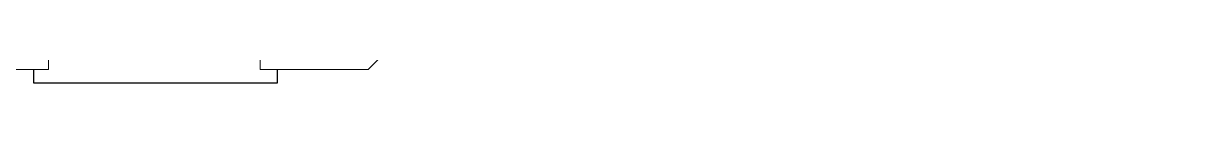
# Model space of a CAD drawing. Header units: millimetres. Extents: x -32319 to 9885, y 990 to 22164.
# Drawn here: x -24346 to -19949, y 9739 to 9798 of the extents above; entities that cross this region are included whole.
import ezdxf

# ---------------------------------------------------------------- set-up
doc = ezdxf.new("R2010")
doc.units = ezdxf.units.MM
doc.layers.add('plaster', color=4, linetype='Continuous', lineweight=13)

msp = doc.modelspace()

# ---------------------------------------------------------------- linework, layer by layer
msp.add_lwpolyline([(-23385.7, 9790.6), (-23385.7, 9738.6), (-24305.7, 9739), (-24305.7, 9791)])
at = {"layer": 'plaster'}
for p, q in [((-19949.4, 12877.1), (-23042.1, 9790.6)), ((-24250.6, 9791.1), (-24250.5, 10041.1)), ((-23450.6, 9790.8), (-23450.5, 10040.8)), ((-24448.4, 9791.2), (-24250.6, 9791.1)), ((-23042.1, 9790.6), (-23450.6, 9790.8))]:
    msp.add_line(p, q, dxfattribs=at)

doc.saveas('drawing.dxf')
